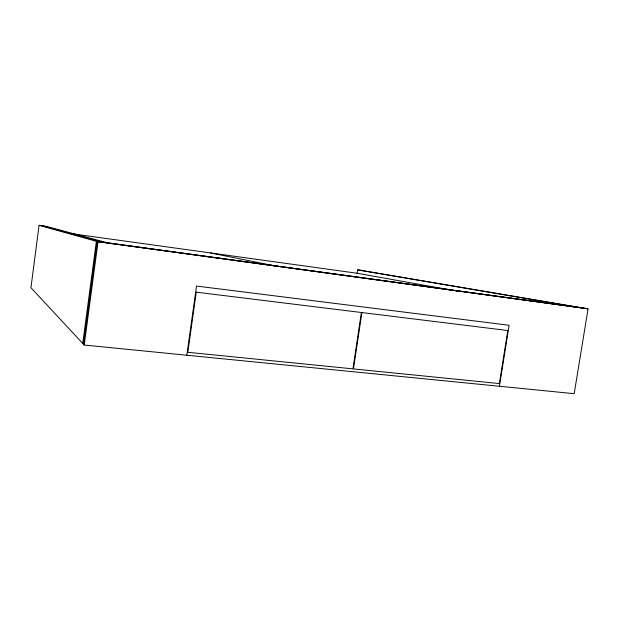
<?xml version="1.0" encoding="UTF-8"?>
<svg xmlns="http://www.w3.org/2000/svg" width="619" height="619" viewBox="0 0 619 619"><rect width="100%" height="100%" fill="white"/><g stroke="black" fill="none" stroke-linecap="round" stroke-linejoin="round"><path stroke-width="0.93" d="M107.296 242.772L45.86 226.268L39.067 225.316L30.95 287.711L84.223 345.038L574.2 393.684L588.05 308.842L360.343 270.263M82.729 343.429L96.378 241.278L582.154 307.844M83.472 344.234L97.206 241.511L585.087 308.339M84.223 345.038L98.042 241.743L39.067 225.316M186.83 355.229L196.509 286.055L509.112 325.269L499.425 386.256M357.093 273.699L357.666 269.884L363.02 270.635M98.042 241.743L588.05 308.842M73.522 233.959L210.274 252.9L278.186 266.572M210.615 252.954L357.001 273.227L454.091 290.574M357.666 269.884L574.664 306.815M455.994 290.915L457.898 291.255M42.471 225.796L101.849 242.029M196.246 292.168L187.836 352.288L352.931 368.862L361.38 312.502L196.246 292.168M361.898 312.564L353.449 368.916L499.386 383.571L507.804 330.531L361.898 312.564"/></g></svg>
